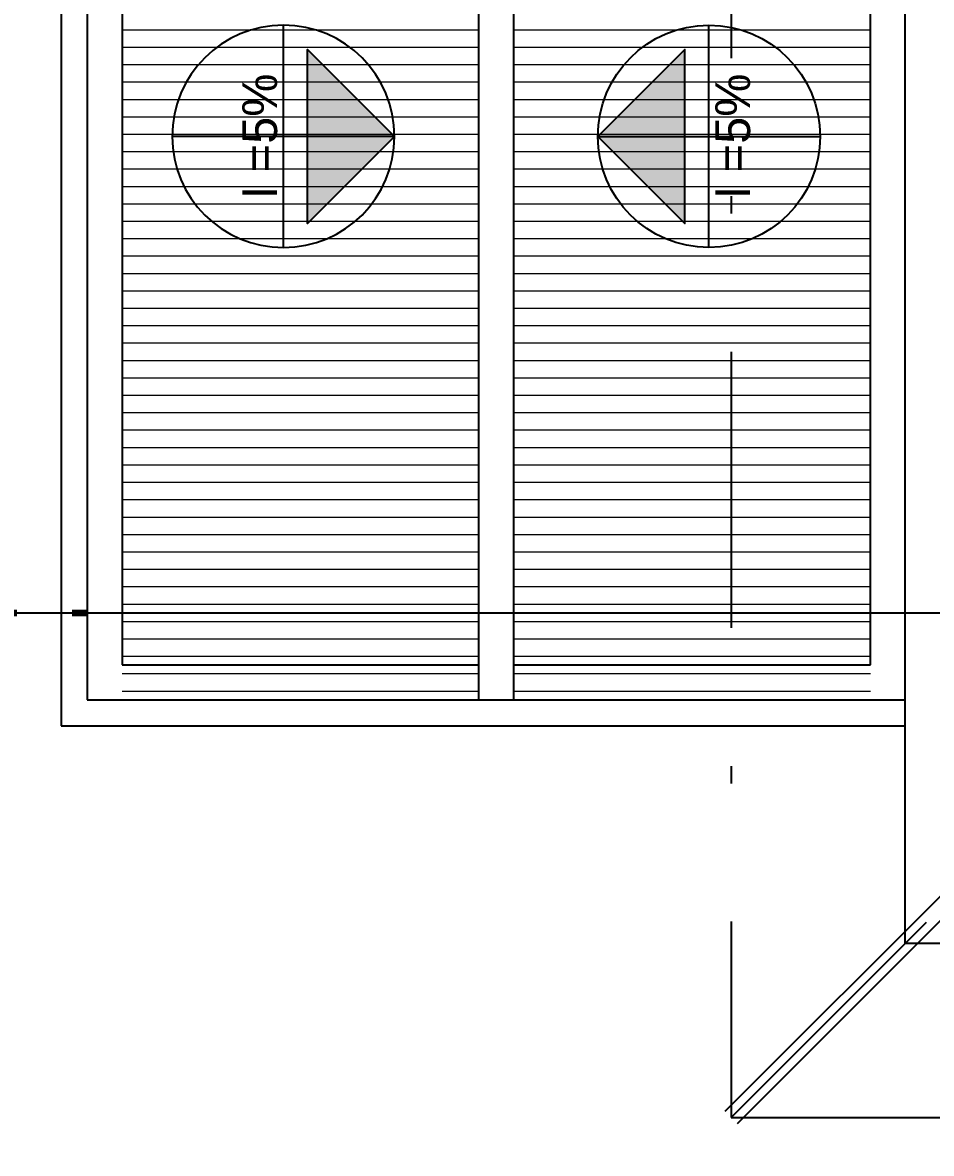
# Model space of a CAD drawing. Header units: metres. Extents: x 47642 to 47999, y 23306 to 23541.
# Drawn here: x 47825.4 to 47830.62, y 23398.81 to 23405.3 of the extents above; entities that cross this region are included whole.
import ezdxf
from ezdxf.enums import TextEntityAlignment as Align

# ---------------------------------------------------------------- set-up
doc = ezdxf.new("R2010")
doc.units = ezdxf.units.M
doc.header["$LTSCALE"] = 0.25
doc.header["$PDMODE"] = 96
doc.linetypes.add('DASHDOT2', pattern=[12.7, 6.35, -3.175, 0, -3.175])
doc.linetypes.add('DIVIDEX2', pattern=[63.5, 25.4, -12.7, 0, -12.7, 0, -12.7])
doc.layers.add('ARQ_0', color=7, linetype='Continuous', true_color=0xff7400, plot=False)
doc.layers.add('ARQ_0_AREAS', color=7, linetype='Continuous', true_color=0x5a1694, plot=False)
for name, color, linetype in [('ARQ_ALV CT', 4, 'Continuous'), ('ARQ_METAL CT', 2, 'Continuous'), ('ARQ_PISO 01', 1, 'Continuous'), ('ARQ_PROJ SUP', 1, 'DASHDOT2'), ('SIMB_01', 1, 'Continuous'), ('SIMB_PREENCHIMENTO', 253, 'Continuous'), ('SIMB_TXT', 1, 'Continuous')]:
    doc.layers.add(name, color=color, linetype=linetype)
for name, color, linetype, lineweight in [('ARQ_CINZA 04', 253, 'Continuous', 9), ('ARQ_CINZA 06', 255, 'Continuous', 9), ('SIMB_LCT', 252, 'DIVIDEX2', 100)]:
    doc.layers.add(name, color=color, linetype=linetype, lineweight=lineweight)
doc.layers.add('ARQ_COTA_AZUL', color=5, linetype='Continuous', lineweight=20, true_color=0x0000ff)
doc.styles.add('Annot_2.0mm', font='arial.ttf', dxfattribs={"height": 2})
doc.styles.add('cota', font='arial.ttf')
doc.styles.add('SIMB', font='arial.ttf')
doc.dimstyles.new('Info 01 - annot', dxfattribs={"dimtxt": 2, "dimasz": 3, "dimexe": 1, "dimexo": 1, "dimgap": 1, "dimtad": 1, "dimzin": 4, "dimtxsty": 'cota', "dimblk": 'DOTSMALL', "dimcen": 2, "dimdle": 1, "dimclrd": 256, "dimclre": 256, "dimclrt": 1, "dimazin": 2, "dimtfac": 0.09, "dimtix": 1, "dimtmove": 2, "dimatfit": 2, "dimfxl": 5, "dimfxlon": 1, "dimtolj": 1, "dimtzin": 4, "dimlwd": -1, "dimarcsym": 1})
pattern_1 = [(180, (47883.27300919922, 23433.36282307431), (-1.224646799147354e-17, -0.1), [])]

# ---------------------------------------------------------------- blocks, each defined once
blk = doc.blocks.new('*U69')
at = {"layer": 'SIMB_PREENCHIMENTO', "transparency": 33554587}
h = blk.add_hatch(color=256, dxfattribs=at)
h.dxf.hatch_style = 1
h.paths.add_polyline_path([(-8.881784197001252e-16, 8.483368031832322), (-4.151591235287846, 4.331776796544477, -0.40182742204384), (4.151591235287825, 4.331776796544499)])
h = blk.add_hatch(color=256, dxfattribs=at)
h.dxf.hatch_style = 1
h.paths.add_polyline_path([(-4.331776796544433, 4.151591235287893), (-8.483368031832326, 8.881784197001252e-16), (-6, 6.661338147750939e-16, -0.1933989078512697)])
h = blk.add_hatch(color=256, dxfattribs=at)
h.dxf.hatch_style = 1
h.paths.add_polyline_path([(4.331776796544499, 4.151591235287825, -0.1933989078512657), (6, 0), (8.483368031832326, 0)])
at = {"layer": 'SIMB_01'}
for p, q in [((-8.483368031832326, 3.608224830031759e-16), (-3.552713678800501e-15, 8.48336803183232)), ((8.483368031832324, -1.387778780781446e-17), (1.77635683940025e-15, 8.48336803183232)), ((-7.925378083367571e-13, -6), (7.925378083367638e-13, 6)), ((-6, 7.347880794884119e-16), (-8.483368031832326, 7.347880794884119e-16)), ((6, 0), (8.483368031832324, 0))]:
    blk.add_line(p, q, dxfattribs=at)
blk.add_circle((0, 0), 6, dxfattribs=at)
at = {"layer": 'SIMB_LCT'}
blk.add_line((-6.000000000000007, 0), (-54.4833680318323, -4.332535847286572e-17), dxfattribs=at)
at = {"layer": 'SIMB_TXT', "style": 'SIMB'}
for tag, height, p in [('000', 3.5, (-2.250000000000004, 2.964406804620507e-13)), ('999', 2, (2.525348218647196, -3.333412896952739e-13))]:
    blk.add_attdef(tag, text='', height=height, rotation=89.99999999999244, dxfattribs=at).set_placement(p, align=Align.MIDDLE_CENTER)
blk = doc.blocks.new('*U29')
at = {"layer": 'SIMB_PREENCHIMENTO', "transparency": 33554587}
h = blk.add_hatch(color=256, dxfattribs=at)
h.dxf.hatch_style = 1
h.paths.add_polyline_path([(-8.881784197001252e-16, 8.483368031832322), (-4.151591235287846, 4.331776796544477, -0.40182742204384), (4.151591235287825, 4.331776796544499)])
h = blk.add_hatch(color=256, dxfattribs=at)
h.dxf.hatch_style = 1
h.paths.add_polyline_path([(-4.331776796544433, 4.151591235287893), (-8.483368031832326, 8.881784197001252e-16), (-6, 6.661338147750939e-16, -0.1933989078512697)])
h = blk.add_hatch(color=256, dxfattribs=at)
h.dxf.hatch_style = 1
h.paths.add_polyline_path([(4.331776796544499, 4.151591235287825, -0.1933989078512657), (6, 0), (8.483368031832326, 0)])
at = {"layer": 'SIMB_01'}
for p, q in [((-8.483368031832326, 3.608224830031759e-16), (-3.552713678800501e-15, 8.48336803183232)), ((8.483368031832324, -1.387778780781446e-17), (1.77635683940025e-15, 8.48336803183232)), ((-6, 7.347880794884119e-16), (-8.483368031832326, 7.347880794884119e-16)), ((-6, 7.347880794884119e-16), (6, 0)), ((6, 0), (8.483368031832324, 0))]:
    blk.add_line(p, q, dxfattribs=at)
blk.add_circle((0, 0), 6, dxfattribs=at)
at = {"layer": 'SIMB_LCT'}
blk.add_line((6, 0), (38.48336803183231, 9.953356264611564e-17), dxfattribs=at)
at = {"layer": 'SIMB_TXT', "style": 'SIMB'}
for tag, height, p in [('000', 3.5, (4.31101309645751e-33, 2.25)), ('999', 2, (4.31101309645751e-33, -2.525348218647195))]:
    blk.add_attdef(tag, text='', height=height, dxfattribs=at).set_placement(p, align=Align.MIDDLE_CENTER)
blk = doc.blocks.new('_DotSmall')
at = {"color": 0, "linetype": 'ByBlock', "const_width": 0.5}
blk.add_lwpolyline([(-0.0625, 0, 1), (0.0625, 0, 1)], format="xyb", close=True, dxfattribs=at)
blk = doc.blocks.new('*D173')
at = {"layer": 'ARQ_COTA_AZUL', "transparency": 16777216}
blk.add_line((-5.631708509783493, 1.500000000001456), (-5.631708509783493, 1.15), dxfattribs=at)
at = {"layer": 'ARQ_COTA_AZUL', "lineweight": -2, "transparency": 16777216}
for p, q in [((-5.131708509783493, 1.400000000001455), (-5.731708509783493, 1.400000000001455)), ((-5.131708509783493, 1.25), (-5.731708509783493, 1.25))]:
    blk.add_line(p, q, dxfattribs=at)
at = {"layer": 'Defpoints', "color": 0, "transparency": 16777216}
for p in [(-4.699999999946158, 1.400000000001455), (-5.631708509783493, 1.25), (-4.849999999947613, 1.25)]:
    blk.add_point(p, dxfattribs=at)
at = {"layer": 'ARQ_COTA_AZUL', "transparency": 16777216, "xscale": 0.3, "yscale": 0.3, "zscale": 0.3}
for p, rotation in [((-5.631708509783493, 1.400000000001455), 270), ((-5.631708509783493, 1.25), 90)]:
    blk.add_blockref('_DotSmall', p, dxfattribs=dict(at, rotation=rotation))
at = {"layer": 'ARQ_COTA_AZUL', "color": 1, "transparency": 16777216, "insert": (-5.851808509783494, 1.325000000000728), "char_height": 0.2, "attachment_point": 5, "rotation": 90, "style": 'cota'}
blk.add_mtext('\\A1;,15', dxfattribs=at)
blk = doc.blocks.new('*D175')
at = {"layer": 'ARQ_COTA_AZUL', "transparency": 16777216}
blk.add_line((-6.217822076170704, 7.800000000004365), (-6.217822076170705, 1.15), dxfattribs=at)
at = {"layer": 'ARQ_COTA_AZUL', "lineweight": -2, "transparency": 16777216}
for p, q in [((-5.717822076170704, 7.700000000004366), (-6.317822076170704, 7.700000000004366)), ((-5.717822076170705, 1.25), (-6.317822076170705, 1.25))]:
    blk.add_line(p, q, dxfattribs=at)
at = {"layer": 'Defpoints', "color": 0, "transparency": 16777216}
for p in [(-4.849999999947613, 7.700000000004366), (-6.217822076170705, 1.25), (-4.849999999947613, 1.25)]:
    blk.add_point(p, dxfattribs=at)
at = {"layer": 'ARQ_COTA_AZUL', "transparency": 16777216, "xscale": 0.3, "yscale": 0.3, "zscale": 0.3}
for p, rotation in [((-6.217822076170704, 7.700000000004366), 90), ((-6.217822076170705, 1.25), 270)]:
    blk.add_blockref('_DotSmall', p, dxfattribs=dict(at, rotation=rotation))
at = {"layer": 'ARQ_COTA_AZUL', "color": 1, "transparency": 16777216, "insert": (-6.437922076170705, 4.475000000002183), "char_height": 0.2, "attachment_point": 5, "rotation": 90, "style": 'cota'}
blk.add_mtext('\\A1;6,45', dxfattribs=at)
blk = doc.blocks.new('*D174')
at = {"layer": 'ARQ_COTA_AZUL', "lineweight": -2, "transparency": 16777216}
for p, q in [((-4.849999999947613, -1.301121779295499), (-4.849999999947613, -1.9011217792955)), ((-4.699999999946158, -1.301121779295499), (-4.699999999946158, -1.9011217792955))]:
    blk.add_line(p, q, dxfattribs=at)
at = {"layer": 'ARQ_COTA_AZUL', "transparency": 16777216}
blk.add_line((-4.949999999947613, -1.801121779295499), (-4.599999999946158, -1.801121779295499), dxfattribs=at)
at = {"layer": 'Defpoints', "color": 0, "transparency": 16777216}
for p in [(-4.699999999946158, 1.400000000001455), (-4.849999999947613, 1.25), (-4.699999999946158, -1.801121779295499)]:
    blk.add_point(p, dxfattribs=at)
at = {"layer": 'ARQ_COTA_AZUL', "transparency": 16777216, "xscale": 0.3, "yscale": 0.3, "zscale": 0.3}
blk.add_blockref('_DotSmall', (-4.849999999947613, -1.801121779295499), dxfattribs=at)
at = {"layer": 'ARQ_COTA_AZUL', "transparency": 16777216, "xscale": 0.3, "yscale": 0.3, "zscale": 0.3, "rotation": 180}
blk.add_blockref('_DotSmall', (-4.699999999946158, -1.801121779295499), dxfattribs=at)
at = {"layer": 'ARQ_COTA_AZUL', "color": 1, "transparency": 16777216, "insert": (-4.774999999946886, -1.581021779295499), "char_height": 0.2, "attachment_point": 5, "style": 'cota'}
blk.add_mtext('\\A1;,15', dxfattribs=at)
blk = doc.blocks.new('*D176')
at = {"layer": 'ARQ_COTA_AZUL', "lineweight": -2, "transparency": 16777216}
for p, q in [((-4.699999999946158, -1.301121779295499), (-4.699999999946158, -1.9011217792955)), ((-2.449999999982538, -1.301121779295499), (-2.449999999982538, -1.9011217792955))]:
    blk.add_line(p, q, dxfattribs=at)
at = {"layer": 'ARQ_COTA_AZUL', "transparency": 16777216}
blk.add_line((-4.799999999946158, -1.801121779295499), (-2.349999999982538, -1.801121779295499), dxfattribs=at)
at = {"layer": 'Defpoints', "color": 0, "transparency": 16777216}
for p in [(-4.699999999946158, 1.400000000001455), (-2.449999999982538, 1.400000000008731), (-2.449999999982538, -1.801121779295499)]:
    blk.add_point(p, dxfattribs=at)
at = {"layer": 'ARQ_COTA_AZUL', "transparency": 16777216, "xscale": 0.3, "yscale": 0.3, "zscale": 0.3, "rotation": 180}
blk.add_blockref('_DotSmall', (-4.699999999946158, -1.801121779295499), dxfattribs=at)
at = {"layer": 'ARQ_COTA_AZUL', "transparency": 16777216, "xscale": 0.3, "yscale": 0.3, "zscale": 0.3}
blk.add_blockref('_DotSmall', (-2.449999999982538, -1.801121779295499), dxfattribs=at)
at = {"layer": 'ARQ_COTA_AZUL', "color": 1, "transparency": 16777216, "insert": (-3.574999999964348, -1.581021779295499), "char_height": 0.2, "attachment_point": 5, "style": 'cota'}
blk.add_mtext('\\A1;2,25', dxfattribs=at)
blk = doc.blocks.new('*D177')
at = {"layer": 'ARQ_COTA_AZUL', "lineweight": -2, "transparency": 16777216}
for p, q in [((-2.449999999982538, -1.301121779295499), (-2.449999999982538, -1.9011217792955)), ((-2.249999999985448, -1.301121779295499), (-2.249999999985448, -1.9011217792955))]:
    blk.add_line(p, q, dxfattribs=at)
at = {"layer": 'ARQ_COTA_AZUL', "transparency": 16777216}
blk.add_line((-2.549999999982538, -1.801121779295499), (-2.149999999985448, -1.801121779295499), dxfattribs=at)
at = {"layer": 'Defpoints', "color": 0, "transparency": 16777216}
for p in [(-2.449999999982538, 1.400000000008731), (-2.249999999985448, 1.400000000008731), (-2.249999999985448, -1.801121779295499)]:
    blk.add_point(p, dxfattribs=at)
at = {"layer": 'ARQ_COTA_AZUL', "transparency": 16777216, "xscale": 0.3, "yscale": 0.3, "zscale": 0.3}
blk.add_blockref('_DotSmall', (-2.449999999982538, -1.801121779295499), dxfattribs=at)
at = {"layer": 'ARQ_COTA_AZUL', "transparency": 16777216, "xscale": 0.3, "yscale": 0.3, "zscale": 0.3, "rotation": 180}
blk.add_blockref('_DotSmall', (-2.249999999985448, -1.801121779295499), dxfattribs=at)
at = {"layer": 'ARQ_COTA_AZUL', "color": 1, "transparency": 16777216, "insert": (-2.349999999983993, -1.581021779295499), "char_height": 0.2, "attachment_point": 5, "style": 'cota'}
blk.add_mtext('\\A1;,20', dxfattribs=at)
blk = doc.blocks.new('*D178')
at = {"layer": 'ARQ_COTA_AZUL', "lineweight": -2, "transparency": 16777216}
for p, q in [((-2.249999999985448, -1.301121779302775), (-2.249999999985448, -1.901121779302775)), ((-7.275957614183426e-12, -1.301121779302775), (-7.275957614183426e-12, -1.901121779302775))]:
    blk.add_line(p, q, dxfattribs=at)
at = {"layer": 'ARQ_COTA_AZUL', "transparency": 16777216}
blk.add_line((-2.349999999985448, -1.801121779302775), (0.09999999999272405, -1.801121779302775), dxfattribs=at)
at = {"layer": 'Defpoints', "color": 0, "transparency": 16777216}
for p in [(-2.249999999985448, 1.400000000008731), (-7.275957614183426e-12, 1.250000000007276), (-7.275957614183426e-12, -1.801121779302775)]:
    blk.add_point(p, dxfattribs=at)
at = {"layer": 'ARQ_COTA_AZUL', "transparency": 16777216, "xscale": 0.3, "yscale": 0.3, "zscale": 0.3, "rotation": 180}
blk.add_blockref('_DotSmall', (-2.249999999985448, -1.801121779302775), dxfattribs=at)
at = {"layer": 'ARQ_COTA_AZUL', "transparency": 16777216, "xscale": 0.3, "yscale": 0.3, "zscale": 0.3}
blk.add_blockref('_DotSmall', (-7.275957614183426e-12, -1.801121779302775), dxfattribs=at)
at = {"layer": 'ARQ_COTA_AZUL', "color": 1, "transparency": 16777216, "insert": (-1.124999999996362, -1.581021779302775), "char_height": 0.2, "attachment_point": 5, "style": 'cota'}
blk.add_mtext('\\A1;2,25', dxfattribs=at)
blk = doc.blocks.new('*D170')
at = {"layer": 'ARQ_COTA_AZUL', "lineweight": -2, "transparency": 16777216}
for p, q in [((-4.849999999947613, -1.932315037433), (-4.849999999947613, -2.532315037433)), ((-7.275957614183426e-12, -1.932315037433), (-7.275957614183426e-12, -2.532315037433))]:
    blk.add_line(p, q, dxfattribs=at)
at = {"layer": 'ARQ_COTA_AZUL', "transparency": 16777216}
blk.add_line((-4.949999999947613, -2.432315037433), (0.09999999999272403, -2.432315037433), dxfattribs=at)
at = {"layer": 'Defpoints', "color": 0, "transparency": 16777216}
for p in [(-4.849999999947613, 1.25), (-7.275957614183426e-12, 1.250000000007276), (-7.275957614183426e-12, -2.432315037433)]:
    blk.add_point(p, dxfattribs=at)
at = {"layer": 'ARQ_COTA_AZUL', "transparency": 16777216, "xscale": 0.3, "yscale": 0.3, "zscale": 0.3, "rotation": 180}
blk.add_blockref('_DotSmall', (-4.849999999947613, -2.432315037433), dxfattribs=at)
at = {"layer": 'ARQ_COTA_AZUL', "transparency": 16777216, "xscale": 0.3, "yscale": 0.3, "zscale": 0.3}
blk.add_blockref('_DotSmall', (-7.275957614183426e-12, -2.432315037433), dxfattribs=at)
at = {"layer": 'ARQ_COTA_AZUL', "color": 1, "transparency": 16777216, "insert": (-2.424999999977445, -2.212215037433), "char_height": 0.2, "attachment_point": 5, "style": 'cota'}
blk.add_mtext('\\A1;4,85', dxfattribs=at)
blk = doc.blocks.new('*D193')
at = {"layer": 'ARQ_COTA_AZUL', "transparency": 16777216}
blk.add_line((-5.631708509768942, 1.300000000001455), (-5.631708509768941, 7.65000000003929), dxfattribs=at)
at = {"layer": 'ARQ_COTA_AZUL', "lineweight": -2, "transparency": 16777216}
for p, q in [((-5.131708509768941, 7.55000000003929), (-5.731708509768941, 7.55000000003929)), ((-5.131708509768942, 1.400000000001455), (-5.731708509768942, 1.400000000001455))]:
    blk.add_line(p, q, dxfattribs=at)
at = {"layer": 'Defpoints', "color": 0, "transparency": 16777216}
for p in [(-5.631708509768941, 7.55000000003929), (-4.699999999967986, 7.55000000003929), (-4.699999999946158, 1.400000000001455)]:
    blk.add_point(p, dxfattribs=at)
at = {"layer": 'ARQ_COTA_AZUL', "transparency": 16777216, "xscale": 0.3, "yscale": 0.3, "zscale": 0.3}
for p, rotation in [((-5.631708509768941, 7.55000000003929), 90), ((-5.631708509768942, 1.400000000001455), 270)]:
    blk.add_blockref('_DotSmall', p, dxfattribs=dict(at, rotation=rotation))
at = {"layer": 'ARQ_COTA_AZUL', "color": 1, "transparency": 16777216, "insert": (-5.851808509768941, 4.475000000020373), "char_height": 0.2, "attachment_point": 5, "rotation": 90, "style": 'cota'}
blk.add_mtext('\\A1;6,15', dxfattribs=at)
blk = doc.blocks.new('*D192')
at = {"layer": 'ARQ_COTA_AZUL', "lineweight": -2, "transparency": 16777216}
for p, q in [((0.1500000001105946, -1.301121779302775), (0.1500000001105946, -1.901121779302775)), ((2.649999999965075, -1.301121779302775), (2.649999999965075, -1.901121779302775))]:
    blk.add_line(p, q, dxfattribs=at)
at = {"layer": 'ARQ_COTA_AZUL', "transparency": 16777216}
blk.add_line((0.05000000011059455, -1.801121779302775), (2.749999999965075, -1.801121779302775), dxfattribs=at)
at = {"layer": 'Defpoints', "color": 0, "transparency": 16777216}
for p in [(0.1500000001105946, 0.1500000001178705), (2.649999999965075, 0.1500000000014552), (2.649999999965075, -1.801121779302775)]:
    blk.add_point(p, dxfattribs=at)
at = {"layer": 'ARQ_COTA_AZUL', "transparency": 16777216, "xscale": 0.3, "yscale": 0.3, "zscale": 0.3, "rotation": 180}
blk.add_blockref('_DotSmall', (0.1500000001105946, -1.801121779302775), dxfattribs=at)
at = {"layer": 'ARQ_COTA_AZUL', "transparency": 16777216, "xscale": 0.3, "yscale": 0.3, "zscale": 0.3}
blk.add_blockref('_DotSmall', (2.649999999965075, -1.801121779302775), dxfattribs=at)
at = {"layer": 'ARQ_COTA_AZUL', "color": 1, "transparency": 16777216, "insert": (1.400000000037835, -1.581021779302775), "char_height": 0.2, "attachment_point": 5, "style": 'cota'}
blk.add_mtext('\\A1;2,50', dxfattribs=at)
blk = doc.blocks.new('*D166')
at = {"layer": 'ARQ_COTA_AZUL', "lineweight": -2, "transparency": 16777216}
for p, q in [((-7.275957614183426e-12, -1.932315037433), (-7.275957614183426e-12, -2.532315037433)), ((8.950000000040745, -1.932315037433), (8.950000000040745, -2.532315037433))]:
    blk.add_line(p, q, dxfattribs=at)
at = {"layer": 'ARQ_COTA_AZUL', "transparency": 16777216}
blk.add_line((-0.100000000007276, -2.432315037433), (9.050000000040745, -2.432315037433), dxfattribs=at)
at = {"layer": 'Defpoints', "color": 0, "transparency": 16777216}
for p in [(-7.275957614183426e-12, 1.250000000007276), (8.950000000040745, -5.820766091346741e-11), (8.950000000040745, -2.432315037433)]:
    blk.add_point(p, dxfattribs=at)
at = {"layer": 'ARQ_COTA_AZUL', "transparency": 16777216, "xscale": 0.3, "yscale": 0.3, "zscale": 0.3, "rotation": 180}
blk.add_blockref('_DotSmall', (-7.275957614183426e-12, -2.432315037433), dxfattribs=at)
at = {"layer": 'ARQ_COTA_AZUL', "transparency": 16777216, "xscale": 0.3, "yscale": 0.3, "zscale": 0.3}
blk.add_blockref('_DotSmall', (8.950000000040745, -2.432315037433), dxfattribs=at)
at = {"layer": 'ARQ_COTA_AZUL', "color": 1, "transparency": 16777216, "insert": (4.475000000016735, -2.212215037433), "char_height": 0.2, "attachment_point": 5, "style": 'cota'}
blk.add_mtext('\\A1;8,95', dxfattribs=at)
blk = doc.blocks.new('*D159')
at = {"layer": 'ARQ_COTA_AZUL', "lineweight": -2, "transparency": 16777216}
for p, q in [((-1.000000000007276, -2.448352255996724), (-1.000000000007276, -3.048352255996724)), ((9.949999999982538, -2.448352255996724), (9.949999999982538, -3.048352255996724))]:
    blk.add_line(p, q, dxfattribs=at)
at = {"layer": 'ARQ_COTA_AZUL', "transparency": 16777216}
blk.add_line((-1.100000000007276, -2.948352255996724), (10.04999999998254, -2.948352255996724), dxfattribs=at)
at = {"layer": 'Defpoints', "color": 0, "transparency": 16777216}
for p in [(-1.000000000007276, -1), (9.949999999982538, -1), (9.949999999982538, -2.948352255996724)]:
    blk.add_point(p, dxfattribs=at)
at = {"layer": 'ARQ_COTA_AZUL', "transparency": 16777216, "xscale": 0.3, "yscale": 0.3, "zscale": 0.3, "rotation": 180}
blk.add_blockref('_DotSmall', (-1.000000000007276, -2.948352255996724), dxfattribs=at)
at = {"layer": 'ARQ_COTA_AZUL', "transparency": 16777216, "xscale": 0.3, "yscale": 0.3, "zscale": 0.3}
blk.add_blockref('_DotSmall', (9.949999999982538, -2.948352255996724), dxfattribs=at)
at = {"layer": 'ARQ_COTA_AZUL', "color": 1, "transparency": 16777216, "insert": (4.474999999987631, -2.728252255996724), "char_height": 0.2, "attachment_point": 5, "style": 'cota'}
blk.add_mtext('\\A1;10,95', dxfattribs=at)
blk = doc.blocks.new('*D153')
at = {"layer": 'ARQ_COTA_AZUL', "transparency": 16777216}
blk.add_line((-5.631708509739838, 1.35), (-5.631708509739838, 0.0500000000014561), dxfattribs=at)
at = {"layer": 'ARQ_COTA_AZUL', "lineweight": -2, "transparency": 16777216}
for p, q in [((-5.131708509739838, 1.25), (-5.731708509739837, 1.25)), ((-5.131708509739838, 0.150000000001456), (-5.731708509739837, 0.1500000000014561))]:
    blk.add_line(p, q, dxfattribs=at)
at = {"layer": 'Defpoints', "color": 0, "transparency": 16777216}
for p in [(-4.849999999947613, 1.25), (-5.631708509739838, 0.1500000000014561), (0.1500000000014552, 0.1500000000014552)]:
    blk.add_point(p, dxfattribs=at)
at = {"layer": 'ARQ_COTA_AZUL', "transparency": 16777216, "xscale": 0.3, "yscale": 0.3, "zscale": 0.3}
for p, rotation in [((-5.631708509739838, 1.25), 90), ((-5.631708509739838, 0.1500000000014561), 270)]:
    blk.add_blockref('_DotSmall', p, dxfattribs=dict(at, rotation=rotation))
at = {"layer": 'ARQ_COTA_AZUL', "color": 1, "transparency": 16777216, "insert": (-5.851808509739838, 0.7000000000007282), "char_height": 0.2, "attachment_point": 5, "rotation": 90, "style": 'cota'}
blk.add_mtext('\\A1;1,10', dxfattribs=at)
blk = doc.blocks.new('*D154')
at = {"layer": 'ARQ_COTA_AZUL', "transparency": 16777216}
blk.add_line((-6.217822076156153, 1.35), (-6.217822076156153, -0.09999999999272305), dxfattribs=at)
at = {"layer": 'ARQ_COTA_AZUL', "lineweight": -2, "transparency": 16777216}
for p, q in [((-5.717822076156153, 1.25), (-6.317822076156153, 1.25)), ((-5.717822076156153, 7.276877110102174e-12), (-6.317822076156153, 7.276973597461156e-12))]:
    blk.add_line(p, q, dxfattribs=at)
at = {"layer": 'Defpoints', "color": 0, "transparency": 16777216}
for p in [(-4.849999999947613, 1.25), (-6.217822076156153, 7.276957516234658e-12), (0, 7.275957614183426e-12)]:
    blk.add_point(p, dxfattribs=at)
at = {"layer": 'ARQ_COTA_AZUL', "transparency": 16777216, "xscale": 0.3, "yscale": 0.3, "zscale": 0.3}
for p, rotation in [((-6.217822076156153, 1.25), 90), ((-6.217822076156153, 7.276957516234658e-12), 270)]:
    blk.add_blockref('_DotSmall', p, dxfattribs=dict(at, rotation=rotation))
at = {"layer": 'ARQ_COTA_AZUL', "color": 1, "transparency": 16777216, "insert": (-6.437922076156154, 0.6250000000036386), "char_height": 0.2, "attachment_point": 5, "rotation": 90, "style": 'cota'}
blk.add_mtext('\\A1;1,25', dxfattribs=at)
blk = doc.blocks.new('*D148')
at = {"layer": 'ARQ_COTA_AZUL', "transparency": 16777216}
blk.add_line((-6.844383133415247, -0.1000000000000011), (-6.844383133415249, 9.050000000018915), dxfattribs=at)
at = {"layer": 'ARQ_COTA_AZUL', "lineweight": -2, "transparency": 16777216}
for p, q in [((-6.344383133415249, 8.950000000018916), (-6.944383133415249, 8.950000000018916)), ((-6.344383133415247, -1.020254621507149e-15), (-6.944383133415247, -1.116741980487747e-15))]:
    blk.add_line(p, q, dxfattribs=at)
at = {"layer": 'Defpoints', "color": 0, "transparency": 16777216}
for p in [(-6.844383133415249, 8.950000000018916), (-3.637978807091713e-11, 8.950000000018917), (0, 0)]:
    blk.add_point(p, dxfattribs=at)
at = {"layer": 'ARQ_COTA_AZUL', "transparency": 16777216, "xscale": 0.3, "yscale": 0.3, "zscale": 0.3}
for p, rotation in [((-6.844383133415249, 8.950000000018916), 90.00000000000001), ((-6.844383133415247, -1.100660753990981e-15), 270)]:
    blk.add_blockref('_DotSmall', p, dxfattribs=dict(at, rotation=rotation))
at = {"layer": 'ARQ_COTA_AZUL', "color": 1, "transparency": 16777216, "insert": (-7.064483133415248, 4.475000000009457), "char_height": 0.2, "attachment_point": 5, "rotation": 90.00000000000001, "style": 'cota'}
blk.add_mtext('\\A1;8,95', dxfattribs=at)
blk = doc.blocks.new('*D147')
at = {"layer": 'ARQ_COTA_AZUL', "transparency": 16777216}
blk.add_line((-6.844383133458905, 0.09999999999999891), (-6.844383133458905, -1.100000000000001), dxfattribs=at)
at = {"layer": 'ARQ_COTA_AZUL', "lineweight": -2, "transparency": 16777216}
for p, q in [((-6.344383133458905, -1.02025462151417e-15), (-6.944383133458905, -1.116741980494768e-15)), ((-6.344383133458905, -1.000000000000001), (-6.944383133458905, -1.000000000000001))]:
    blk.add_line(p, q, dxfattribs=at)
at = {"layer": 'Defpoints', "color": 0, "transparency": 16777216}
for p in [(0, 0), (-6.844383133458905, -1.000000000000001), (-1.000000000007276, -1)]:
    blk.add_point(p, dxfattribs=at)
at = {"layer": 'ARQ_COTA_AZUL', "transparency": 16777216, "xscale": 0.3, "yscale": 0.3, "zscale": 0.3}
for p, rotation in [((-6.844383133458905, -1.100660753998002e-15), 90), ((-6.844383133458905, -1.000000000000001), 270)]:
    blk.add_blockref('_DotSmall', p, dxfattribs=dict(at, rotation=rotation))
at = {"layer": 'ARQ_COTA_AZUL', "color": 1, "transparency": 16777216, "insert": (-7.064483133458905, -0.500000000000001), "char_height": 0.2, "attachment_point": 5, "rotation": 90, "style": 'cota'}
blk.add_mtext('\\A1;1,00', dxfattribs=at)
blk = doc.blocks.new('*D143')
at = {"layer": 'ARQ_COTA_AZUL', "transparency": 16777216}
blk.add_line((-7.450510966351429, -1.100000000000001), (-7.45051096635143, 10.04999999998981), dxfattribs=at)
at = {"layer": 'ARQ_COTA_AZUL', "lineweight": -2, "transparency": 16777216}
for p, q in [((-6.95051096635143, 9.949999999989812), (-7.55051096635143, 9.949999999989812)), ((-6.950510966351429, -1.000000000000001), (-7.550510966351428, -1.000000000000001))]:
    blk.add_line(p, q, dxfattribs=at)
at = {"layer": 'Defpoints', "color": 0, "transparency": 16777216}
for p in [(-7.45051096635143, 9.949999999989812), (-1.000000000007276, 9.949999999989814), (-1.000000000007276, -1)]:
    blk.add_point(p, dxfattribs=at)
at = {"layer": 'ARQ_COTA_AZUL', "transparency": 16777216, "xscale": 0.3, "yscale": 0.3, "zscale": 0.3}
for p, rotation in [((-7.45051096635143, 9.949999999989812), 90.00000000000001), ((-7.450510966351429, -1.000000000000001), 270)]:
    blk.add_blockref('_DotSmall', p, dxfattribs=dict(at, rotation=rotation))
at = {"layer": 'ARQ_COTA_AZUL', "color": 1, "transparency": 16777216, "insert": (-7.670610966351429, 4.474999999994905), "char_height": 0.2, "attachment_point": 5, "rotation": 90.00000000000001, "style": 'cota'}
blk.add_mtext('\\A1;10,95', dxfattribs=at)
blk = doc.blocks.new('*D141')
at = {"layer": 'ARQ_COTA_AZUL', "lineweight": -2, "transparency": 16777216}
for p, q in [((-4.849999999947613, -3.018315832792723), (-4.849999999947613, -3.618315832792723)), ((9.949999999982538, -3.018315832792723), (9.949999999982538, -3.618315832792723))]:
    blk.add_line(p, q, dxfattribs=at)
at = {"layer": 'ARQ_COTA_AZUL', "transparency": 16777216}
blk.add_line((-4.949999999947613, -3.518315832792723), (10.04999999998254, -3.518315832792723), dxfattribs=at)
at = {"layer": 'Defpoints', "color": 0, "transparency": 16777216}
for p in [(-4.849999999947613, 1.25), (9.949999999982538, -1), (9.949999999982538, -3.518315832792723)]:
    blk.add_point(p, dxfattribs=at)
at = {"layer": 'ARQ_COTA_AZUL', "transparency": 16777216, "xscale": 0.3, "yscale": 0.3, "zscale": 0.3, "rotation": 180}
blk.add_blockref('_DotSmall', (-4.849999999947613, -3.518315832792723), dxfattribs=at)
at = {"layer": 'ARQ_COTA_AZUL', "transparency": 16777216, "xscale": 0.3, "yscale": 0.3, "zscale": 0.3}
blk.add_blockref('_DotSmall', (9.949999999982538, -3.518315832792723), dxfattribs=at)
at = {"layer": 'ARQ_COTA_AZUL', "color": 1, "transparency": 16777216, "insert": (2.550000000017462, -3.298215832792723), "char_height": 0.2, "attachment_point": 5, "style": 'cota'}
blk.add_mtext('\\A1;14,80', dxfattribs=at)
blk = doc.blocks.new('*D202')
at = {"layer": 'ARQ_COTA_AZUL', "transparency": 16777216}
blk.add_line((-5.631708509710734, 0.09999999997089708), (-5.631708509710734, -1.099999999999999), dxfattribs=at)
at = {"layer": 'ARQ_COTA_AZUL', "lineweight": -2, "transparency": 16777216}
for p, q in [((-5.131708509710734, -2.910300521506511e-11), (-5.731708509710733, -2.910290872770613e-11)), ((-5.131708509710734, -0.9999999999999993), (-5.731708509710733, -0.9999999999999992))]:
    blk.add_line(p, q, dxfattribs=at)
at = {"layer": 'Defpoints', "color": 0, "transparency": 16777216}
for p in [(-3.637978807091713e-11, -2.91038304567337e-11), (-5.631708509710734, -0.9999999999999992), (-1.000000000007276, -1)]:
    blk.add_point(p, dxfattribs=at)
at = {"layer": 'ARQ_COTA_AZUL', "transparency": 16777216, "xscale": 0.3, "yscale": 0.3, "zscale": 0.3}
for p, rotation in [((-5.631708509710734, -2.910292480893263e-11), 90), ((-5.631708509710734, -0.9999999999999992), 270)]:
    blk.add_blockref('_DotSmall', p, dxfattribs=dict(at, rotation=rotation))
at = {"layer": 'ARQ_COTA_AZUL', "color": 1, "transparency": 16777216, "insert": (-5.851808509710734, -0.500000000014551), "char_height": 0.2, "attachment_point": 5, "rotation": 90, "style": 'cota'}
blk.add_mtext('\\A1;1,00', dxfattribs=at)
blk = doc.blocks.new('*D205')
at = {"layer": 'ARQ_COTA_AZUL', "lineweight": -2, "transparency": 16777216}
for p, q in [((-4.849999999947613, -2.448352255996724), (-4.849999999947613, -3.048352255996724)), ((-1.000000000007276, -2.448352255996724), (-1.000000000007276, -3.048352255996724))]:
    blk.add_line(p, q, dxfattribs=at)
at = {"layer": 'ARQ_COTA_AZUL', "transparency": 16777216}
blk.add_line((-0.900000000007276, -2.948352255996724), (-4.949999999947613, -2.948352255996724), dxfattribs=at)
at = {"layer": 'Defpoints', "color": 0, "transparency": 16777216}
for p in [(-4.849999999947613, 1.25), (-1.000000000007276, -1), (-4.849999999947613, -2.948352255996724)]:
    blk.add_point(p, dxfattribs=at)
at = {"layer": 'ARQ_COTA_AZUL', "transparency": 16777216, "xscale": 0.3, "yscale": 0.3, "zscale": 0.3, "rotation": 180}
blk.add_blockref('_DotSmall', (-4.849999999947613, -2.948352255996724), dxfattribs=at)
at = {"layer": 'ARQ_COTA_AZUL', "transparency": 16777216, "xscale": 0.3, "yscale": 0.3, "zscale": 0.3}
blk.add_blockref('_DotSmall', (-1.000000000007276, -2.948352255996724), dxfattribs=at)
at = {"layer": 'ARQ_COTA_AZUL', "color": 1, "transparency": 16777216, "insert": (-2.924999999977445, -2.728252255996724), "char_height": 0.2, "attachment_point": 5, "style": 'cota'}
blk.add_mtext('\\A1;3,85', dxfattribs=at)
blk = doc.blocks.new('*D206')
at = {"layer": 'ARQ_COTA_AZUL', "lineweight": -2, "transparency": 16777216}
for p, q in [((-3.637978807091713e-11, -1.301121779302775), (-3.637978807091713e-11, -1.901121779302775)), ((0.1500000001105946, -1.301121779302775), (0.1500000001105946, -1.901121779302775))]:
    blk.add_line(p, q, dxfattribs=at)
at = {"layer": 'ARQ_COTA_AZUL', "transparency": 16777216}
blk.add_line((0.2500000001105945, -1.801121779302775), (-0.1000000000363798, -1.801121779302775), dxfattribs=at)
at = {"layer": 'Defpoints', "color": 0, "transparency": 16777216}
for p in [(0.1500000001105946, 0.1500000001178705), (-3.637978807091713e-11, 7.275957614183426e-12), (-3.637978807091713e-11, -1.801121779302775)]:
    blk.add_point(p, dxfattribs=at)
at = {"layer": 'ARQ_COTA_AZUL', "transparency": 16777216, "xscale": 0.3, "yscale": 0.3, "zscale": 0.3}
blk.add_blockref('_DotSmall', (-3.637978807091713e-11, -1.801121779302775), dxfattribs=at)
at = {"layer": 'ARQ_COTA_AZUL', "transparency": 16777216, "xscale": 0.3, "yscale": 0.3, "zscale": 0.3, "rotation": 180}
blk.add_blockref('_DotSmall', (0.1500000001105946, -1.801121779302775), dxfattribs=at)
at = {"layer": 'ARQ_COTA_AZUL', "color": 1, "transparency": 16777216, "insert": (0.07500000003710738, -1.581021779302775), "char_height": 0.2, "attachment_point": 5, "style": 'cota'}
blk.add_mtext('\\A1;,15', dxfattribs=at)
blk = doc.blocks.new('*D208')
at = {"layer": 'ARQ_COTA_AZUL', "transparency": 16777216}
blk.add_line((-5.631708509725286, 0.2500000000014561), (-5.631708509725286, -0.1000000000291029), dxfattribs=at)
at = {"layer": 'ARQ_COTA_AZUL', "lineweight": -2, "transparency": 16777216}
for p, q in [((-5.131708509725286, 0.150000000001456), (-5.731708509725285, 0.1500000000014561)), ((-5.131708509725286, -2.91030052150651e-11), (-5.731708509725285, -2.910290872770612e-11))]:
    blk.add_line(p, q, dxfattribs=at)
at = {"layer": 'Defpoints', "color": 0, "transparency": 16777216}
for p in [(0.1500000000014552, 0.1500000000014552), (-5.631708509725286, -2.910292480893262e-11), (0, -2.91038304567337e-11)]:
    blk.add_point(p, dxfattribs=at)
at = {"layer": 'ARQ_COTA_AZUL', "transparency": 16777216, "xscale": 0.3, "yscale": 0.3, "zscale": 0.3}
for p, rotation in [((-5.631708509725286, 0.1500000000014561), 270), ((-5.631708509725286, -2.910292480893262e-11), 90)]:
    blk.add_blockref('_DotSmall', p, dxfattribs=dict(at, rotation=rotation))
at = {"layer": 'ARQ_COTA_AZUL', "color": 1, "transparency": 16777216, "insert": (-5.851808509725286, 0.0749999999861766), "char_height": 0.2, "attachment_point": 5, "rotation": 90, "style": 'cota'}
blk.add_mtext('\\A1;,15', dxfattribs=at)
blk = doc.blocks.new('*D207')
at = {"layer": 'ARQ_COTA_AZUL', "transparency": 16777216}
blk.add_line((-6.217822076141601, 0.100000000007277), (-6.217822076141601, -1.099999999999999), dxfattribs=at)
at = {"layer": 'ARQ_COTA_AZUL', "lineweight": -2, "transparency": 16777216}
for p, q in [((-5.717822076141601, 7.276877110102173e-12), (-6.317822076141601, 7.276973597461154e-12)), ((-5.717822076141601, -0.9999999999999992), (-6.317822076141601, -0.9999999999999991))]:
    blk.add_line(p, q, dxfattribs=at)
at = {"layer": 'Defpoints', "color": 0, "transparency": 16777216}
for p in [(0, 7.275957614183426e-12), (-6.217822076141601, -0.9999999999999991), (-1.000000000007276, -1)]:
    blk.add_point(p, dxfattribs=at)
at = {"layer": 'ARQ_COTA_AZUL', "transparency": 16777216, "xscale": 0.3, "yscale": 0.3, "zscale": 0.3}
for p, rotation in [((-6.217822076141601, 7.276957516234657e-12), 90), ((-6.217822076141601, -0.9999999999999991), 270)]:
    blk.add_blockref('_DotSmall', p, dxfattribs=dict(at, rotation=rotation))
at = {"layer": 'ARQ_COTA_AZUL', "color": 1, "transparency": 16777216, "insert": (-6.437922076141602, -0.4999999999963611), "char_height": 0.2, "attachment_point": 5, "rotation": 90, "style": 'cota'}
blk.add_mtext('\\A1;1,00', dxfattribs=at)
blk = doc.blocks.new('*U321')
at = {"layer": 'ARQ_CINZA 06'}
blk.add_hatch(color=256, dxfattribs=at).paths.add_polyline_path([(-3.911467776596559e-16, -2.220446049250313e-16), (-4.999999999965693, -5), (4.999999999965693, -5)])
at = {"layer": 'ARQ_0'}
for p, q in [((0, 0), (-1.564587110638623e-15, -12.77582329638186)), ((-6.387911648190931, -6.38791164819093), (6.387911648190931, -6.387911648190931))]:
    blk.add_line(p, q, dxfattribs=at)
blk.add_circle((-3.911467776596559e-16, -6.387911648190931), 6.387911648190931, dxfattribs=at)
at = {"layer": 'SIMB_01'}
blk.add_lwpolyline([(-3.911467776596559e-16, -2.220446049250313e-16), (-4.999999999965693, -5), (4.999999999965693, -5), (-3.911467776596559e-16, -2.220446049250313e-16)], dxfattribs=at)
at = {"layer": 'SIMB_01', "style": 'Annot_2.0mm'}
blk.add_attdef('INCLINACAO', text='', height=2, dxfattribs=at).set_placement((-2.602384775002555e-05, -6.388506874428116), align=Align.MIDDLE_CENTER)
blk = doc.blocks.new('Pav_sup')
at = {"layer": 'ARQ_CINZA 04'}
h = blk.add_hatch(dxfattribs=at)
h.set_pattern_fill('_USER', color=256, scale=0.1, angle=180, pattern_type=0)
h.set_pattern_definition(pattern_1)
h.paths.add_polyline_path([(-2.449999999953434, 7.350000000020373), (-4.499999999970896, 7.350000000034925), (-4.499999999949068, 1.44999999999709), (-2.449999999982538, 1.450000000004366)])
h = blk.add_hatch(dxfattribs=at)
h.set_pattern_fill('_USER', color=256, scale=0.1, angle=180, pattern_type=0)
h.set_pattern_definition(pattern_1)
h.paths.add_polyline_path([(-2.249999999985448, 1.450000000004366), (-0.2000000000043656, 1.450000000004366), (-0.2000000000261934, 7.349999999998545), (-2.249999999956344, 7.350000000020373)])
at = {"layer": 'ARQ_0'}
blk.add_line((-7.696299796305539, 1.900000000008731), (12.11646633615601, 1.900000000008731), dxfattribs=at)
at = {"layer": 'ARQ_0_AREAS'}
for points in [[(-3.637978807091713e-11, 8.949999999989814), (8.950000000040745, 8.949999999989814), (8.950000000040745, 0), (-3.637978807091713e-11, 7.275957614183426e-12)], [(-3.637978807091713e-11, 8.950000000018917), (8.950000000040745, 8.950000000011642), (8.950000000040745, -5.820766091346741e-11), (-3.637978807091713e-11, -5.820766091346741e-11)]]:
    blk.add_lwpolyline(points, close=True, dxfattribs=at)
at = {"layer": 'ARQ_ALV CT'}
for p, q in [((0, 0), (-3.637978807091713e-11, 8.949999999989814)), ((0.4000000000596629, 0), (0, 0))]:
    blk.add_line(p, q, dxfattribs=at)
at = {"layer": 'ARQ_PISO 01'}
for p, q in [((-4.849999999947613, 7.700000000004366), (-4.849999999947613, 1.25)), ((-4.699999999967986, 7.55000000003929), (-4.699999999946158, 1.400000000001455)), ((-2.449999999982538, 1.400000000008731), (-2.449999999953434, 7.550000000017462)), ((-2.249999999985448, 1.400000000008731), (-2.249999999956344, 7.550000000017462)), ((-4.499999999970896, 7.350000000034925), (-4.499999999949068, 1.600000000005821)), ((-0.2000000000043656, 1.600000000013097), (-0.2000000000261934, 7.349999999998545)), ((-4.499999999949068, 1.600000000005821), (-2.449999999975262, 1.600000000005821)), ((-2.249999999985448, 1.600000000005821), (-0.2000000000043656, 1.600000000013097)), ((-4.699999999946158, 1.400000000001455), (-1.455191522836685e-11, 1.400000000008731)), ((-4.849999999947613, 1.25), (-7.275957614183426e-12, 1.250000000007276))]:
    blk.add_line(p, q, dxfattribs=at)
at = {"layer": 'ARQ_PROJ SUP'}
blk.add_line((-1.000000000007276, -1), (9.949999999982538, 9.949999999982538), dxfattribs=at)
blk.add_lwpolyline([(-1.000000000007276, -1), (9.949999999982538, -1), (9.949999999982538, 9.949999999982538), (-1.000000000007276, 9.949999999989814)], close=True, dxfattribs=at)
at = {"xscale": 0.1, "yscale": 0.1, "zscale": 0.1}
blk.add_blockref('*U29', (-8.544636599486694, 1.900000000008731), dxfattribs=at).add_auto_attribs({'999': '-', '000': 'B'})
at = {"xscale": 0.1, "yscale": 0.1, "zscale": 0.1, "rotation": 269.9999999999999}
blk.add_blockref('*U69', (0.6999999999898137, -4.536844083489996), dxfattribs=at).add_auto_attribs({'999': '-', '000': 'A'})
at = {"layer": 'ARQ_METAL CT'}
ref = blk.add_blockref('*U321', (-2.934461071949045, 4.637176925702079), dxfattribs=dict(at, xscale=-0.1, yscale=0.1, zscale=0.1, rotation=270))
ref.add_attrib('INCLINACAO', 'I =5%', dxfattribs={"layer": 'SIMB_01', "height": 0.2, "rotation": 90.00000000000001, "style": 'Annot_2.0mm'}).set_placement((-3.709564361779485, 4.637174323317595), align=Align.MIDDLE_CENTER)
ref = blk.add_blockref('*U321', (-1.766739493454224, 4.637176925702079), dxfattribs=dict(at, xscale=0.1, yscale=0.1, zscale=0.1, rotation=89.99999999999999))
ref.add_attrib('INCLINACAO', 'I =5%', dxfattribs={"layer": 'SIMB_01', "height": 0.2, "rotation": 89.99999999999999, "style": 'Annot_2.0mm'}).set_placement((-0.9916362036237842, 4.637174323317595), align=Align.MIDDLE_CENTER)
at = {"layer": 'ARQ_COTA_AZUL'}
for base, p1, p2, angle, picture, middle in [((-7.45051096635143, 9.949999999989812), (-1.000000000007276, -1), (-1.000000000007276, 9.949999999989814), 90.00000000000001, '*D143', (-7.670610966351429, 4.474999999994905)), ((-6.844383133415249, 8.950000000018916), (0, 0), (-3.637978807091713e-11, 8.950000000018917), 90.00000000000001, '*D148', (-7.064483133415248, 4.475000000009457)), ((-6.217822076170705, 1.25), (-4.849999999947613, 7.700000000004366), (-4.849999999947613, 1.25), 270, '*D175', (-6.437922076170705, 4.475000000002183)), ((-5.631708509768941, 7.55000000003929), (-4.699999999946158, 1.400000000001455), (-4.699999999967986, 7.55000000003929), 270, '*D193', (-5.851808509768941, 4.475000000020373)), ((-5.631708509783493, 1.25), (-4.699999999946158, 1.400000000001455), (-4.849999999947613, 1.25), 270, '*D173', (-5.851808509783494, 1.325000000000728)), ((-6.217822076156153, 7.276957516234658e-12), (-4.849999999947613, 1.25), (0, 7.275957614183426e-12), 270, '*D154', (-6.437922076156154, 0.6250000000036386)), ((-5.631708509739838, 0.1500000000014561), (-4.849999999947613, 1.25), (0.1500000000014552, 0.1500000000014552), 270, '*D153', (-5.851808509739838, 0.7000000000007282)), ((-5.631708509725286, -2.910292480893262e-11), (0.1500000000014552, 0.1500000000014552), (0, -2.91038304567337e-11), 270, '*D208', (-5.851808509725286, 0.0749999999861766)), ((-6.844383133458905, -1.000000000000001), (0, 0), (-1.000000000007276, -1), 90.00000000000001, '*D147', (-7.064483133458905, -0.500000000000001)), ((-6.217822076141601, -0.9999999999999991), (0, 7.275957614183426e-12), (-1.000000000007276, -1), 270, '*D207', (-6.437922076141602, -0.4999999999963611)), ((-5.631708509710734, -0.9999999999999992), (-3.637978807091713e-11, -2.91038304567337e-11), (-1.000000000007276, -1), 270, '*D202', (-5.851808509710734, -0.500000000014551))]:
    dim = blk.add_linear_dim(base=base, p1=p1, p2=p2, angle=angle, dimstyle='Info 01 - annot', override={"dimscale": 0}, dxfattribs=at)
    dim.commit()
    dim.dimension.update_dxf_attribs({"geometry": picture, "text_midpoint": middle})
for base, p1, p2, picture, middle in [((-4.699999999946158, -1.801121779295499), (-4.849999999947613, 1.25), (-4.699999999946158, 1.400000000001455), '*D174', (-4.774999999946886, -1.581021779295499)), ((-2.449999999982538, -1.801121779295499), (-4.699999999946158, 1.400000000001455), (-2.449999999982538, 1.400000000008731), '*D176', (-3.574999999964348, -1.581021779295499)), ((-2.249999999985448, -1.801121779295499), (-2.449999999982538, 1.400000000008731), (-2.249999999985448, 1.400000000008731), '*D177', (-2.349999999983993, -1.581021779295499)), ((-7.275957614183426e-12, -1.801121779302775), (-2.249999999985448, 1.400000000008731), (-7.275957614183426e-12, 1.250000000007276), '*D178', (-1.124999999996362, -1.581021779302775)), ((-7.275957614183426e-12, -2.432315037433), (-4.849999999947613, 1.25), (-7.275957614183426e-12, 1.250000000007276), '*D170', (-2.424999999977445, -2.212215037433)), ((9.949999999982538, -3.518315832792723), (-4.849999999947613, 1.25), (9.949999999982538, -1), '*D141', (2.550000000017462, -3.298215832792723)), ((-4.849999999947613, -2.948352255996724), (-1.000000000007276, -1), (-4.849999999947613, 1.25), '*D205', (-2.924999999977445, -2.728252255996724)), ((8.950000000040745, -2.432315037433), (-7.275957614183426e-12, 1.250000000007276), (8.950000000040745, -5.820766091346741e-11), '*D166', (4.475000000016735, -2.212215037433)), ((-3.637978807091713e-11, -1.801121779302775), (0.1500000001105946, 0.1500000001178705), (-3.637978807091713e-11, 7.275957614183426e-12), '*D206', (0.07500000003710738, -1.581021779302775)), ((2.649999999965075, -1.801121779302775), (0.1500000001105946, 0.1500000001178705), (2.649999999965075, 0.1500000000014552), '*D192', (1.400000000037835, -1.581021779302775)), ((9.949999999982538, -2.948352255996724), (-1.000000000007276, -1), (9.949999999982538, -1), '*D159', (4.474999999987631, -2.728252255996724))]:
    dim = blk.add_linear_dim(base=base, p1=p1, p2=p2, dimstyle='Info 01 - annot', override={"dimscale": 0}, dxfattribs=at)
    dim.commit()
    dim.dimension.update_dxf_attribs({"geometry": picture, "text_midpoint": middle})

msp = doc.modelspace()

# ---------------------------------------------------------------- linework, layer by layer
for p, q in [((47829.43347365038, 23399.04817841338), (47834.90847365037, 23404.52317841337)), ((47829.5041843285, 23398.97746773526), (47834.97918432849, 23404.45246773525))]:
    msp.add_line(p, q)

# ---------------------------------------------------------------- block references
msp.add_blockref('Pav_sup', (47830.46882898945, 23400.01282307432))

doc.saveas('drawing.dxf')
